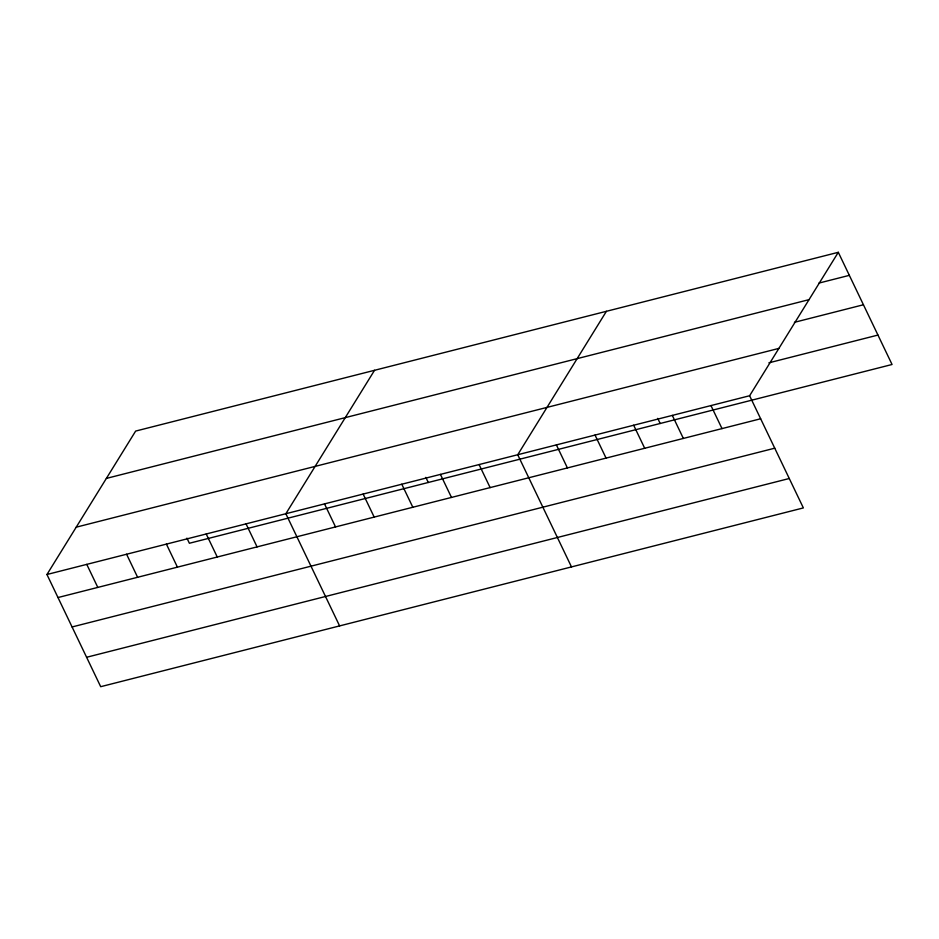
<?xml version="1.0" encoding="UTF-8"?>
<svg xmlns="http://www.w3.org/2000/svg" width="939" height="939" viewBox="0 0 939 939"><rect width="100%" height="100%" fill="white"/><g stroke="black" fill="none" stroke-linecap="round" stroke-linejoin="round"><path stroke-width="1.41" d="M838.304 252.309L749.615 395.742L803.361 507.917L100.696 686.691L46.95 574.504L135.639 431.083L838.304 252.309L892.05 364.496L189.385 543.258L186.931 538.141M374.544 370.295L285.855 513.727L339.601 625.902M606.418 311.302L517.729 454.734L571.487 566.91M818.972 283.073L849.337 275.35M106.377 478.409L809.031 299.647M794.417 322.323L863.434 304.764M76.223 527.178L778.877 348.404M768.912 362.818L877.953 335.07M46.95 574.504L749.615 395.742M57.983 597.544L760.649 418.771M72.08 626.959L774.745 448.196M86.599 657.277L789.265 478.503M710.964 405.566L722.009 428.607M672.324 415.402L683.357 438.443M657.723 418.371L660.176 423.489M633.672 425.238L644.706 448.279M595.021 435.062L606.066 458.103M556.381 444.898L567.414 467.939M479.09 464.559L490.123 487.599M440.438 474.395L451.483 497.435M425.837 477.364L428.29 482.482M401.798 484.231L412.831 507.271M363.147 494.067L374.192 517.096M324.507 503.891L335.54 526.932M246.041 523.856L257.075 546.897M206.216 533.986L217.261 557.027M166.403 544.115L177.436 567.156M126.589 554.245L137.622 577.285M86.764 564.374L97.809 587.415"/></g></svg>
